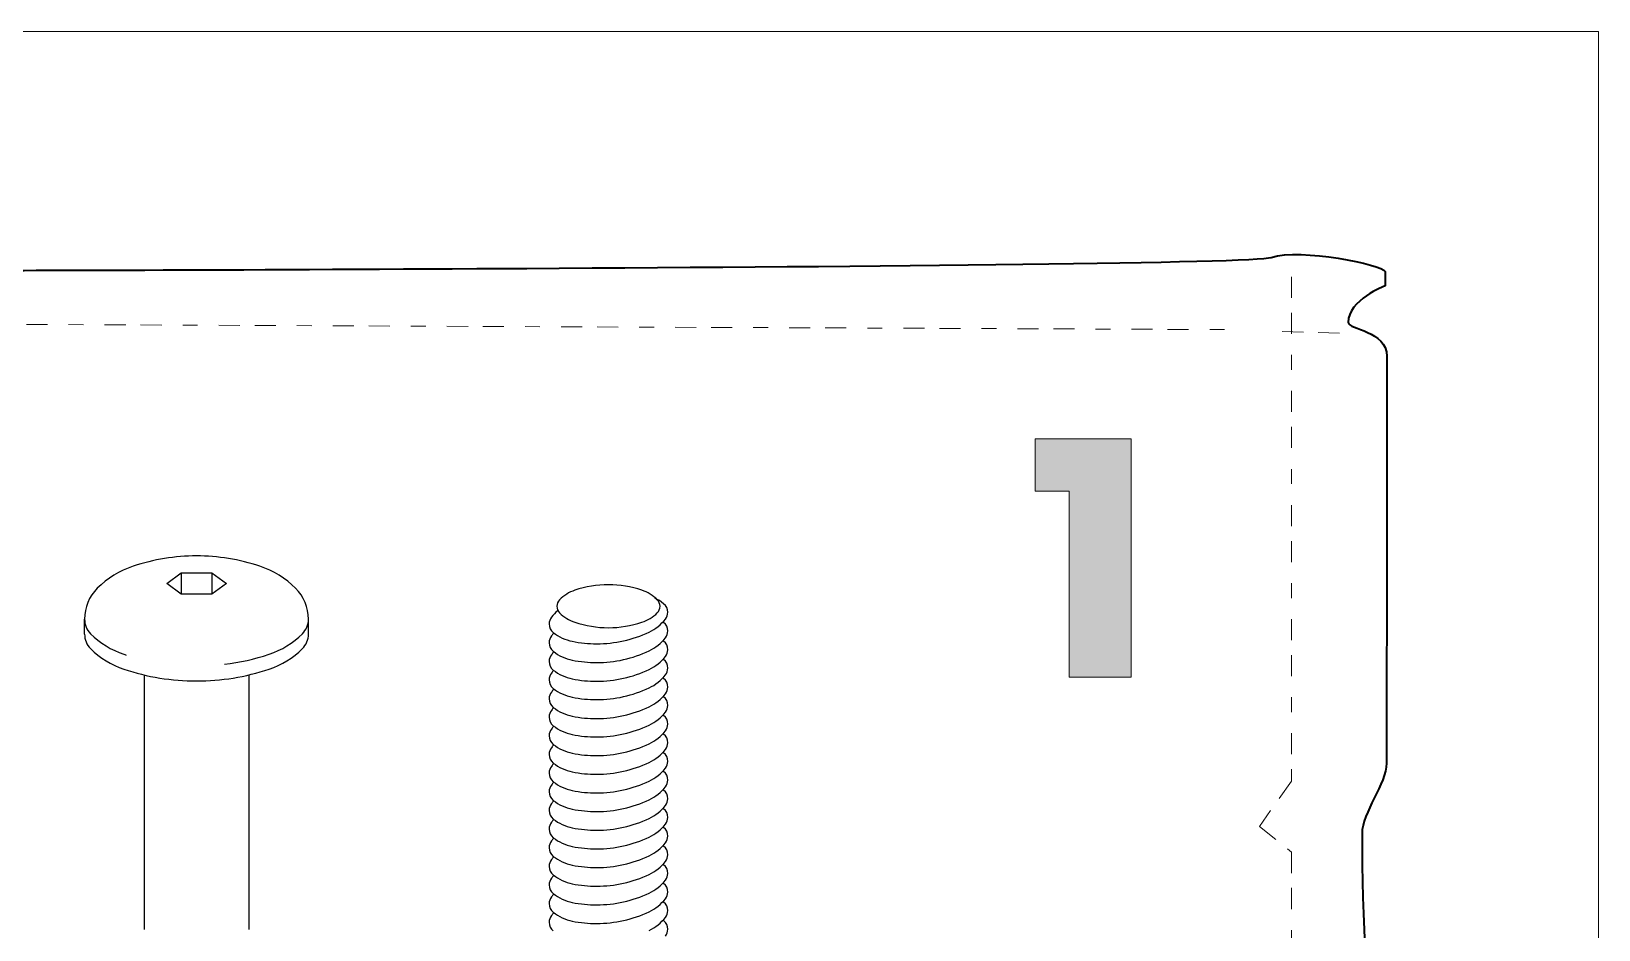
# Model space of a CAD drawing. Header units: inches. Extents: x 35 to 560, y 561 to 1057.
# Drawn here: x 230.48 to 240.98, y 584.2 to 590.22 of the extents above; entities that cross this region are included whole.
import ezdxf

# ---------------------------------------------------------------- set-up
doc = ezdxf.new("R2010")
doc.units = ezdxf.units.IN
doc.header["$MEASUREMENT"] = 0
for name, pattern in [('AI-Linetype-1', [0.635, 0.141111, -0.035278, 0.141111, -0.141111, 0.035278, -0.141111]), ('AI-Linetype-2', [0.635, 0.141111, -0.035278, 0.141111, -0.141111, 0.035278, -0.141111]), ('AI-Linetype-5', [0.635, 0.141111, -0.035278, 0.141111, -0.141111, 0.035278, -0.141111])]:
    doc.linetypes.add(name, pattern=pattern)
doc.layers.add('Livello 1', color=7, linetype='Continuous')

msp = doc.modelspace()

# ---------------------------------------------------------------- hatches: boundary and pattern name
at = {"layer": 'Livello 1', "true_color": 0xffffff}
h = msp.add_hatch(color=7, dxfattribs=at)
h.dxf.hatch_style = 2
h.paths.add_polyline_path([(237.206, 587.136), (237.206, 587.487), (237.85, 587.487), (237.85, 585.891), (237.435, 585.891), (237.435, 587.136)])

# ---------------------------------------------------------------- linework, layer by layer
at = {"layer": 'Livello 1', "lineweight": 0}
for points in [[(219.981, 560.518), (240.981, 560.518), (240.981, 590.218), (219.981, 590.218), (219.981, 560.518)], [(219.981, 560.518), (240.981, 560.518), (240.981, 590.218), (219.981, 590.218), (219.981, 560.518)], [(219.981, 560.518), (240.981, 560.518), (240.981, 590.218), (219.981, 590.218), (219.981, 560.518)], [(219.981, 560.518), (240.981, 560.518), (240.981, 590.218), (219.981, 590.218), (219.981, 560.518)], [(219.981, 560.518), (240.981, 560.518), (240.981, 590.218), (219.981, 590.218), (219.981, 560.518)], [(219.981, 560.518), (240.981, 560.518), (240.981, 590.218), (219.981, 590.218), (219.981, 560.518)], [(237.206, 587.136), (237.206, 587.487), (237.85, 587.487), (237.85, 585.891), (237.435, 585.891), (237.435, 587.136), (237.206, 587.136)]]:
    msp.add_lwpolyline(points, dxfattribs=at)
at = {"layer": 'Livello 1', "linetype": 'AI-Linetype-5', "lineweight": 18}
msp.add_lwpolyline([(238.923, 588.573), (238.923, 585.193), (238.709, 584.89), (238.923, 584.719), (238.923, 576.495)], dxfattribs=at)
at = {"layer": 'Livello 1', "color": 7, "linetype": 'AI-Linetype-1', "lineweight": 18, "true_color": 0xffffff}
msp.add_lwpolyline([(221.631, 588.275), (226.659, 588.195), (227.15, 588.268), (238.602, 588.219)], dxfattribs=at)
at = {"layer": 'Livello 1', "color": 7, "linetype": 'AI-Linetype-2', "lineweight": 18, "true_color": 0xffffff}
msp.add_lwpolyline([(239.244, 588.196), (238.848, 588.208)], dxfattribs=at)
at = {"layer": 'Livello 1', "color": 7, "lineweight": 25, "true_color": 0xffffff}
for points in [[(231.388, 586.518), (231.486, 586.589)], [(231.486, 586.589), (231.69, 586.589)], [(231.486, 586.589), (231.486, 586.447)], [(231.69, 586.589), (231.788, 586.518)], [(231.69, 586.589), (231.69, 586.447)], [(231.486, 586.447), (231.388, 586.518)], [(231.69, 586.447), (231.486, 586.447)], [(231.788, 586.518), (231.69, 586.447)], [(230.838, 586.179), (230.838, 586.279)], [(232.338, 586.179), (232.338, 586.279)], [(231.238, 585.906), (231.238, 584.199)], [(231.938, 585.906), (231.938, 584.199)]]:
    msp.add_lwpolyline(points, dxfattribs=at)
at = {"layer": 'Livello 1', "color": 178, "lineweight": 25, "true_color": 0x070714}
for points in [[(234.717, 586.258), (234.713, 586.261)], [(234.717, 586.132), (234.713, 586.135)], [(234.717, 586.009), (234.713, 586.012)], [(234.717, 585.882), (234.713, 585.885)], [(234.717, 585.759), (234.713, 585.762)], [(234.717, 585.634), (234.713, 585.637)], [(234.717, 585.509), (234.713, 585.512)], [(234.717, 585.384), (234.713, 585.387)], [(234.717, 585.009), (234.713, 585.012)], [(234.717, 584.884), (234.713, 584.887)], [(234.717, 584.759), (234.713, 584.762)], [(234.717, 584.634), (234.713, 584.637)], [(234.717, 584.384), (234.713, 584.387)], [(234.717, 584.259), (234.713, 584.262)]]:
    msp.add_lwpolyline(points, dxfattribs=at)
at = {"layer": 'Livello 1', "lineweight": 35}
msp.add_open_spline([(239.281, 576.304), (239.281, 576.304), (239.55, 576.496), (239.55, 576.496), (239.55, 576.496), (239.249, 576.719), (239.249, 576.719), (239.249, 576.719), (239.55, 576.945), (239.55, 576.945), (239.55, 576.945), (239.553, 578.956), (239.556, 581.261), (239.557, 582.476), (239.394, 583.716), (239.396, 584.842), (239.396, 584.983), (239.56, 585.178), (239.56, 585.314), (239.562, 586.649), (239.563, 587.799), (239.562, 588.041), (239.562, 588.215), (239.305, 588.218), (239.304, 588.268), (239.301, 588.417), (239.55, 588.512), (239.55, 588.512), (239.55, 588.512), (239.55, 588.608), (239.55, 588.608), (239.535, 588.656), (238.984, 588.768), (238.788, 588.703), (238.677, 588.666), (236.123, 588.643), (233.8, 588.63), (232.005, 588.62), (230.348, 588.616), (230.059, 588.616), (229.396, 588.616), (227.306, 588.638), (226.913, 588.573), (226.519, 588.508), (222.335, 588.709), (222.335, 588.709), (221.694, 588.811), (221.445, 588.8), (221.298, 588.849), (221.298, 588.849), (221.323, 588.597), (221.323, 588.597), (221.323, 588.597), (221.502, 588.388), (221.502, 588.388), (221.502, 588.388), (221.323, 588.207), (221.323, 588.207), (221.323, 588.207), (221.18, 584.635), (221.523, 583.316), (221.579, 583.1), (221.331, 582.801), (221.332, 582.581), (221.335, 579.767), (221.335, 576.937), (221.323, 576.972), (221.321, 576.977), (221.44, 576.864), (221.617, 576.756), (221.673, 576.722), (221.366, 576.488), (221.364, 576.368), (221.364, 576.368), (221.618, 576.135), (222.232, 576.297), (222.232, 576.297), (224.606, 576.306), (224.606, 576.306), (224.606, 576.306), (225.234, 576.417), (225.234, 576.417), (225.234, 576.417), (232.543, 576.337), (232.543, 576.337), (232.543, 576.337), (238.882, 576.361), (238.882, 576.361), (238.882, 576.361), (238.927, 576.093), (239.281, 576.304)], degree=3, knots=[0, 0, 0, 0, 1, 1, 1, 2, 2, 2, 3, 3, 3, 4, 4, 4, 5, 5, 5, 6, 6, 6, 7, 7, 7, 8, 8, 8, 9, 9, 9, 10, 10, 10, 11, 11, 11, 12, 12, 12, 13, 13, 13, 14, 14, 14, 15, 15, 15, 16, 16, 16, 17, 17, 17, 18, 18, 18, 19, 19, 19, 20, 20, 20, 21, 21, 21, 22, 22, 22, 23, 23, 23, 24, 24, 24, 25, 25, 25, 26, 26, 26, 27, 27, 27, 28, 28, 28, 29, 29, 29, 30, 30, 30, 30], dxfattribs=at)
at = {"layer": 'Livello 1', "color": 7, "lineweight": 25, "true_color": 0xffffff}
for points in [[(232.012, 586.634), (231.875, 586.68), (231.732, 586.703), (231.588, 586.703), (231.444, 586.703), (231.3, 586.68), (231.164, 586.634)], [(231.101, 585.944), (231.258, 585.892), (231.422, 585.865), (231.588, 585.865), (231.753, 585.865), (231.917, 585.892), (232.074, 585.944)]]:
    msp.add_open_spline(points, degree=3, knots=[0, 0, 0, 0, 1, 1, 1, 2, 2, 2, 2], dxfattribs=at)
for points in [[(231.164, 586.634), (231.073, 586.604), (230.991, 586.553), (230.923, 586.486)], [(232.252, 586.486), (232.185, 586.553), (232.102, 586.604), (232.012, 586.634)], [(230.923, 586.486), (230.868, 586.431), (230.838, 586.357), (230.838, 586.279)], [(232.338, 586.279), (232.338, 586.357), (232.307, 586.431), (232.252, 586.486)], [(230.838, 586.279), (230.838, 586.243), (230.852, 586.208), (230.878, 586.182)], [(232.297, 586.182), (232.323, 586.208), (232.338, 586.243), (232.338, 586.279)], [(230.838, 586.179), (230.838, 586.143), (230.852, 586.108), (230.878, 586.082)], [(230.878, 586.182), (230.941, 586.119), (231.017, 586.072), (231.101, 586.044)], [(232.074, 586.044), (232.158, 586.072), (232.235, 586.12), (232.297, 586.182)], [(232.297, 586.082), (232.323, 586.108), (232.338, 586.143), (232.338, 586.179)], [(230.878, 586.082), (230.941, 586.019), (231.017, 585.972), (231.101, 585.944)], [(231.101, 586.044), (231.106, 586.043), (231.111, 586.041), (231.116, 586.039)], [(231.776, 585.977), (231.878, 585.989), (231.977, 586.012), (232.074, 586.044)], [(232.074, 585.944), (232.158, 585.972), (232.235, 586.019), (232.297, 586.082)]]:
    msp.add_open_spline(points, degree=3, dxfattribs=at)
at = {"layer": 'Livello 1', "color": 178, "lineweight": 25, "true_color": 0x070714}
for points in [[(234.122, 586.473), (234.084, 586.46), (234.049, 586.438), (234.02, 586.409)], [(234.675, 586.409), (234.646, 586.438), (234.611, 586.46), (234.572, 586.473)], [(234.007, 586.336), (233.992, 586.323), (233.978, 586.308), (233.965, 586.292)], [(234.02, 586.322), (234.049, 586.293), (234.084, 586.272), (234.122, 586.259)], [(234.572, 586.259), (234.611, 586.272), (234.646, 586.293), (234.675, 586.322)], [(234.717, 586.383), (234.699, 586.398), (234.679, 586.41), (234.658, 586.42)], [(234.62, 586.193), (234.663, 586.213), (234.7, 586.243), (234.729, 586.28)], [(233.982, 586.186), (233.976, 586.179), (233.971, 586.173), (233.965, 586.167)], [(233.978, 586.189), (234.015, 586.16), (234.059, 586.14), (234.105, 586.131)], [(234.62, 586.067), (234.663, 586.087), (234.7, 586.117), (234.729, 586.155)], [(233.982, 586.06), (233.976, 586.054), (233.971, 586.047), (233.965, 586.041)], [(233.978, 586.064), (234.015, 586.034), (234.059, 586.014), (234.105, 586.005)], [(234.62, 585.942), (234.663, 585.962), (234.7, 585.992), (234.729, 586.029)], [(233.982, 585.937), (233.976, 585.931), (233.971, 585.925), (233.965, 585.918)], [(233.978, 585.938), (234.015, 585.909), (234.059, 585.889), (234.105, 585.879)], [(234.62, 585.819), (234.663, 585.839), (234.7, 585.869), (234.729, 585.906)], [(233.982, 585.81), (233.976, 585.804), (233.971, 585.797), (233.965, 585.791)], [(233.978, 585.815), (234.015, 585.786), (234.059, 585.766), (234.105, 585.756)], [(234.62, 585.692), (234.663, 585.712), (234.7, 585.742), (234.729, 585.779)], [(233.982, 585.687), (233.976, 585.681), (233.971, 585.675), (233.965, 585.668)], [(233.978, 585.688), (234.015, 585.659), (234.059, 585.639), (234.105, 585.629)], [(234.62, 585.569), (234.663, 585.589), (234.7, 585.619), (234.729, 585.656)], [(233.982, 585.562), (233.976, 585.556), (233.971, 585.55), (233.965, 585.543)], [(233.978, 585.565), (234.015, 585.536), (234.059, 585.516), (234.105, 585.506)], [(234.62, 585.444), (234.663, 585.464), (234.7, 585.494), (234.729, 585.531)], [(233.982, 585.437), (233.976, 585.431), (233.971, 585.425), (233.965, 585.418)], [(233.978, 585.44), (234.015, 585.411), (234.059, 585.391), (234.105, 585.381)], [(234.62, 585.319), (234.663, 585.339), (234.7, 585.369), (234.729, 585.406)], [(233.982, 585.312), (233.976, 585.306), (233.971, 585.3), (233.965, 585.293)], [(233.978, 585.315), (234.015, 585.286), (234.059, 585.266), (234.105, 585.256)], [(234.62, 585.194), (234.663, 585.214), (234.7, 585.244), (234.729, 585.281)], [(233.982, 585.187), (233.976, 585.181), (233.971, 585.175), (233.965, 585.168)], [(233.978, 585.19), (234.015, 585.161), (234.059, 585.141), (234.105, 585.131)], [(234.717, 585.259), (234.716, 585.26), (234.714, 585.261), (234.713, 585.262)], [(233.982, 585.062), (233.976, 585.056), (233.971, 585.05), (233.965, 585.043)], [(233.978, 585.065), (234.015, 585.036), (234.059, 585.016), (234.105, 585.006)], [(234.62, 585.069), (234.663, 585.089), (234.7, 585.119), (234.729, 585.156)], [(234.717, 585.134), (234.716, 585.135), (234.714, 585.136), (234.713, 585.137)], [(234.62, 584.944), (234.663, 584.964), (234.7, 584.994), (234.729, 585.031)], [(233.982, 584.937), (233.976, 584.931), (233.971, 584.925), (233.965, 584.918)], [(233.978, 584.94), (234.015, 584.911), (234.059, 584.891), (234.105, 584.881)], [(234.62, 584.819), (234.663, 584.839), (234.7, 584.869), (234.729, 584.906)], [(233.982, 584.812), (233.976, 584.806), (233.971, 584.8), (233.965, 584.793)], [(233.978, 584.815), (234.015, 584.786), (234.059, 584.766), (234.105, 584.756)], [(234.62, 584.694), (234.663, 584.714), (234.7, 584.744), (234.729, 584.781)], [(233.982, 584.687), (233.976, 584.681), (233.971, 584.675), (233.965, 584.668)], [(233.978, 584.69), (234.015, 584.661), (234.059, 584.641), (234.105, 584.631)], [(234.62, 584.569), (234.663, 584.589), (234.7, 584.619), (234.729, 584.656)], [(233.982, 584.562), (233.976, 584.556), (233.971, 584.55), (233.965, 584.543)], [(233.978, 584.565), (234.015, 584.536), (234.059, 584.516), (234.105, 584.506)], [(233.982, 584.437), (233.976, 584.431), (233.971, 584.425), (233.965, 584.418)], [(233.978, 584.44), (234.015, 584.411), (234.059, 584.391), (234.105, 584.381)], [(234.62, 584.444), (234.663, 584.464), (234.7, 584.494), (234.729, 584.531)], [(234.717, 584.509), (234.716, 584.51), (234.714, 584.511), (234.713, 584.512)], [(234.62, 584.319), (234.663, 584.339), (234.7, 584.369), (234.729, 584.406)], [(233.982, 584.312), (233.976, 584.306), (233.971, 584.3), (233.965, 584.293)], [(233.978, 584.315), (234.015, 584.286), (234.059, 584.266), (234.105, 584.256)], [(234.62, 584.194), (234.663, 584.214), (234.7, 584.244), (234.729, 584.281)]]:
    msp.add_open_spline(points, degree=3, dxfattribs=at)
for points in [[(234.572, 586.473), (234.5, 586.497), (234.424, 586.509), (234.347, 586.509), (234.271, 586.509), (234.195, 586.497), (234.122, 586.473)], [(234.02, 586.409), (234.008, 586.398), (234.002, 586.382), (234.002, 586.366), (234.002, 586.349), (234.008, 586.334), (234.02, 586.322)], [(234.675, 586.322), (234.686, 586.334), (234.693, 586.349), (234.693, 586.366), (234.693, 586.382), (234.686, 586.398), (234.675, 586.409)], [(234.729, 586.28), (234.739, 586.293), (234.745, 586.309), (234.745, 586.326), (234.745, 586.348), (234.735, 586.37), (234.717, 586.383)], [(233.965, 586.292), (233.955, 586.28), (233.95, 586.264), (233.95, 586.247), (233.95, 586.225), (233.96, 586.203), (233.978, 586.189)], [(234.122, 586.259), (234.195, 586.235), (234.271, 586.222), (234.347, 586.222), (234.424, 586.222), (234.5, 586.235), (234.572, 586.259)], [(234.729, 586.155), (234.739, 586.167), (234.745, 586.183), (234.745, 586.2), (234.745, 586.222), (234.735, 586.244), (234.717, 586.258)], [(233.965, 586.167), (233.955, 586.154), (233.95, 586.138), (233.95, 586.121), (233.95, 586.099), (233.96, 586.077), (233.978, 586.064)], [(234.105, 586.131), (234.159, 586.12), (234.214, 586.114), (234.269, 586.114), (234.39, 586.114), (234.51, 586.141), (234.62, 586.193)], [(234.729, 586.029), (234.739, 586.042), (234.745, 586.058), (234.745, 586.074), (234.745, 586.097), (234.735, 586.118), (234.717, 586.132)], [(233.965, 586.041), (233.955, 586.028), (233.95, 586.012), (233.95, 585.996), (233.95, 585.973), (233.96, 585.952), (233.978, 585.938)], [(234.105, 586.005), (234.159, 585.994), (234.214, 585.988), (234.269, 585.988), (234.39, 585.988), (234.51, 586.015), (234.62, 586.067)], [(234.729, 585.906), (234.739, 585.919), (234.745, 585.935), (234.745, 585.951), (234.745, 585.974), (234.735, 585.995), (234.717, 586.009)], [(233.965, 585.918), (233.955, 585.905), (233.95, 585.889), (233.95, 585.873), (233.95, 585.85), (233.96, 585.829), (233.978, 585.815)], [(234.105, 585.879), (234.159, 585.868), (234.214, 585.863), (234.269, 585.863), (234.39, 585.863), (234.51, 585.89), (234.62, 585.942)], [(234.105, 585.756), (234.159, 585.745), (234.214, 585.74), (234.269, 585.74), (234.39, 585.74), (234.51, 585.767), (234.62, 585.819)], [(234.729, 585.779), (234.739, 585.792), (234.745, 585.808), (234.745, 585.824), (234.745, 585.847), (234.735, 585.868), (234.717, 585.882)], [(233.965, 585.791), (233.955, 585.778), (233.95, 585.762), (233.95, 585.746), (233.95, 585.723), (233.96, 585.702), (233.978, 585.688)], [(234.105, 585.629), (234.159, 585.618), (234.214, 585.613), (234.269, 585.613), (234.39, 585.613), (234.51, 585.64), (234.62, 585.692)], [(234.729, 585.656), (234.739, 585.669), (234.745, 585.685), (234.745, 585.701), (234.745, 585.724), (234.735, 585.745), (234.717, 585.759)], [(233.965, 585.668), (233.955, 585.655), (233.95, 585.639), (233.95, 585.623), (233.95, 585.6), (233.96, 585.579), (233.978, 585.565)], [(234.729, 585.531), (234.739, 585.544), (234.745, 585.56), (234.745, 585.576), (234.745, 585.599), (234.735, 585.62), (234.717, 585.634)], [(233.965, 585.543), (233.955, 585.53), (233.95, 585.514), (233.95, 585.498), (233.95, 585.475), (233.96, 585.454), (233.978, 585.44)], [(234.105, 585.506), (234.159, 585.495), (234.214, 585.49), (234.269, 585.49), (234.39, 585.49), (234.51, 585.517), (234.62, 585.569)], [(234.729, 585.406), (234.739, 585.419), (234.745, 585.435), (234.745, 585.451), (234.745, 585.474), (234.735, 585.495), (234.717, 585.509)], [(233.965, 585.418), (233.955, 585.405), (233.95, 585.389), (233.95, 585.373), (233.95, 585.35), (233.96, 585.329), (233.978, 585.315)], [(234.105, 585.381), (234.159, 585.37), (234.214, 585.365), (234.269, 585.365), (234.39, 585.365), (234.51, 585.392), (234.62, 585.444)], [(234.729, 585.281), (234.739, 585.294), (234.745, 585.31), (234.745, 585.326), (234.745, 585.349), (234.735, 585.37), (234.717, 585.384)], [(233.965, 585.293), (233.955, 585.28), (233.95, 585.264), (233.95, 585.248), (233.95, 585.225), (233.96, 585.204), (233.978, 585.19)], [(234.105, 585.256), (234.159, 585.245), (234.214, 585.24), (234.269, 585.24), (234.39, 585.24), (234.51, 585.267), (234.62, 585.319)], [(233.965, 585.168), (233.955, 585.155), (233.95, 585.139), (233.95, 585.123), (233.95, 585.1), (233.96, 585.079), (233.978, 585.065)], [(234.105, 585.131), (234.159, 585.12), (234.214, 585.115), (234.269, 585.115), (234.39, 585.115), (234.51, 585.142), (234.62, 585.194)], [(234.729, 585.156), (234.739, 585.169), (234.745, 585.185), (234.745, 585.201), (234.745, 585.224), (234.735, 585.245), (234.717, 585.259)], [(234.105, 585.006), (234.159, 584.995), (234.214, 584.99), (234.269, 584.99), (234.39, 584.99), (234.51, 585.017), (234.62, 585.069)], [(234.729, 585.031), (234.739, 585.044), (234.745, 585.06), (234.745, 585.076), (234.745, 585.099), (234.735, 585.12), (234.717, 585.134)], [(233.965, 585.043), (233.955, 585.03), (233.95, 585.014), (233.95, 584.998), (233.95, 584.975), (233.96, 584.954), (233.978, 584.94)], [(234.729, 584.906), (234.739, 584.919), (234.745, 584.935), (234.745, 584.951), (234.745, 584.974), (234.735, 584.995), (234.717, 585.009)], [(233.965, 584.918), (233.955, 584.905), (233.95, 584.889), (233.95, 584.873), (233.95, 584.85), (233.96, 584.829), (233.978, 584.815)], [(234.105, 584.881), (234.159, 584.87), (234.214, 584.865), (234.269, 584.865), (234.39, 584.865), (234.51, 584.892), (234.62, 584.944)], [(234.729, 584.781), (234.739, 584.794), (234.745, 584.81), (234.745, 584.826), (234.745, 584.849), (234.735, 584.87), (234.717, 584.884)], [(233.965, 584.793), (233.955, 584.78), (233.95, 584.764), (233.95, 584.748), (233.95, 584.725), (233.96, 584.704), (233.978, 584.69)], [(234.105, 584.756), (234.159, 584.745), (234.214, 584.74), (234.269, 584.74), (234.39, 584.74), (234.51, 584.767), (234.62, 584.819)], [(234.729, 584.656), (234.739, 584.669), (234.745, 584.685), (234.745, 584.701), (234.745, 584.724), (234.735, 584.745), (234.717, 584.759)], [(233.965, 584.668), (233.955, 584.655), (233.95, 584.639), (233.95, 584.623), (233.95, 584.6), (233.96, 584.579), (233.978, 584.565)], [(234.105, 584.631), (234.159, 584.62), (234.214, 584.615), (234.269, 584.615), (234.39, 584.615), (234.51, 584.642), (234.62, 584.694)], [(233.965, 584.543), (233.955, 584.53), (233.95, 584.514), (233.95, 584.498), (233.95, 584.475), (233.96, 584.454), (233.978, 584.44)], [(234.105, 584.506), (234.159, 584.495), (234.214, 584.49), (234.269, 584.49), (234.39, 584.49), (234.51, 584.517), (234.62, 584.569)], [(234.729, 584.531), (234.739, 584.544), (234.745, 584.56), (234.745, 584.576), (234.745, 584.599), (234.735, 584.62), (234.717, 584.634)], [(234.105, 584.381), (234.159, 584.37), (234.214, 584.365), (234.269, 584.365), (234.39, 584.365), (234.51, 584.392), (234.62, 584.444)], [(234.729, 584.406), (234.739, 584.419), (234.745, 584.435), (234.745, 584.451), (234.745, 584.474), (234.735, 584.495), (234.717, 584.509)], [(233.965, 584.418), (233.955, 584.405), (233.95, 584.389), (233.95, 584.373), (233.95, 584.35), (233.96, 584.329), (233.978, 584.315)], [(234.729, 584.281), (234.739, 584.294), (234.745, 584.31), (234.745, 584.326), (234.745, 584.349), (234.735, 584.37), (234.717, 584.384)], [(233.965, 584.293), (233.955, 584.28), (233.95, 584.264), (233.95, 584.248), (233.95, 584.225), (233.96, 584.204), (233.978, 584.19)], [(234.105, 584.256), (234.159, 584.245), (234.214, 584.24), (234.269, 584.24), (234.39, 584.24), (234.51, 584.267), (234.62, 584.319)], [(234.729, 584.156), (234.739, 584.169), (234.745, 584.185), (234.745, 584.201), (234.745, 584.224), (234.735, 584.245), (234.717, 584.259)]]:
    msp.add_open_spline(points, degree=3, knots=[0, 0, 0, 0, 1, 1, 1, 2, 2, 2, 2], dxfattribs=at)

doc.saveas('drawing.dxf')
